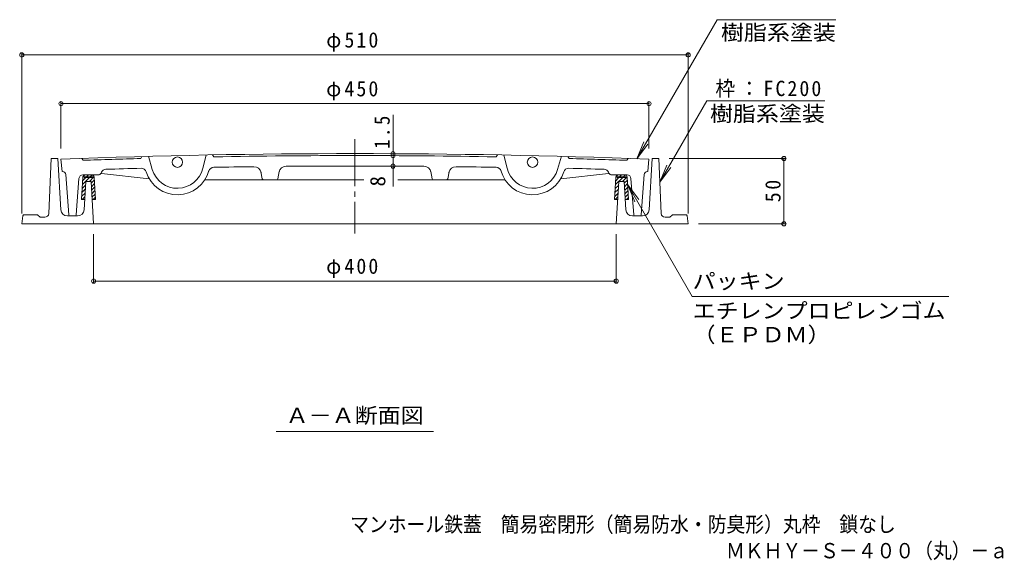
# Model space of a CAD drawing. Units: millimetres, scale not verified. Extents: x -612 to 760, y -543 to 541.
# Drawn here: x -570 to 183, y -543 to -129 of the extents above; entities that cross this region are included whole.
import ezdxf
from ezdxf.enums import TextEntityAlignment as Align

# ---------------------------------------------------------------- set-up
doc = ezdxf.new("R2010")
doc.units = ezdxf.units.MM
doc.header["$LTSCALE"] = 4
doc.header["$PDMODE"] = 32
doc.header["$PDSIZE"] = 3.2
doc.linetypes.add('CHAIN2', pattern=[12, 9, -1, 1, -1])
for name, color, linetype, lineweight in [('0-0_通り芯', 3, 'CHAIN2', 9), ('0-1_躯体', 2, 'Continuous', 9), ('0-2_仕上', 3, 'Continuous', 9), ('0-4_その他', 7, 'Continuous', 9), ('0-5_寸法', 7, 'Continuous', 9), ('0-6_ハッチ', 6, 'Continuous', 9)]:
    doc.layers.add(name, color=color, linetype=linetype, lineweight=lineweight)
doc.layers.add('F-5_F-5ﾚｲﾔ', color=2, linetype='Continuous')
doc.styles.add('ＭＳ ゴシック', font='')
doc.styles.get('ＭＳ ゴシック').set_extended_font_data('MS Gothic')

msp = doc.modelspace()

# ---------------------------------------------------------------- linework, layer by layer
at = {"layer": '0-0_通り芯'}
msp.add_line((-313.247, -220.662), (-313.247, -292.755), dxfattribs=at)
at = {"layer": '0-1_躯体'}
for p, q in [((-547.619, -277.499), (-545.747, -235.365)), ((-545.747, -235.365), (-540.747, -235.365)), ((-538.343, -274.671), (-540.747, -235.365)), ((-88.151, -274.671), (-85.747, -235.365)), ((-80.747, -235.365), (-85.747, -235.365)), ((-78.875, -277.499), (-80.747, -235.365)), ((-520.581, -274.671), (-519.247, -252.866)), ((-519.247, -252.866), (-515.247, -252.866)), ((-513.247, -285.365), (-515.247, -252.866)), ((-113.247, -285.365), (-111.247, -252.866)), ((-107.247, -252.866), (-111.247, -252.866)), ((-105.913, -274.671), (-107.247, -252.866)), ((-566.389, -278.365), (-556.661, -278.365)), ((-60.105, -278.365), (-69.833, -278.365)), ((-567.379, -279.226), (-568.247, -285.365)), ((-58.247, -285.365), (-568.247, -285.365)), ((-555.954, -278.658), (-554.247, -280.365)), ((-550.617, -280.365), (-554.247, -280.365)), ((-525.571, -279.365), (-533.352, -279.365)), ((-100.923, -279.365), (-93.142, -279.365)), ((-75.877, -280.365), (-72.247, -280.365)), ((-70.54, -278.658), (-72.247, -280.365)), ((-59.115, -279.226), (-58.247, -285.365))]:
    msp.add_line(p, q, dxfattribs=at)
for centre, radius, start, end in [((-566.389, -279.365), 1, 90, 171.95461), ((-556.661, -279.365), 1, 45, 90), ((-550.617, -277.365), 3, 270, 357.45511), ((-533.352, -274.366), 5, 183.50003, 270), ((-525.571, -274.366), 5, 270, 356.49995), ((-100.923, -274.366), 5, 183.50005, 270), ((-93.142, -274.366), 5, 270, 356.49997), ((-75.877, -277.365), 3, 182.54489, 270), ((-69.833, -279.365), 1, 90, 135), ((-60.105, -279.365), 1, 8.04539, 90)]:
    msp.add_arc(centre, radius, start, end, dxfattribs=at)
at = {"layer": '0-2_仕上'}
for p, q in [((-427.252, -232.71), (-429.688, -242.842)), ((-421.219, -234.098), (-422.253, -232.617)), ((-205.275, -234.098), (-204.241, -232.617)), ((-199.242, -232.71), (-196.806, -242.842)), ((-538.247, -235.846), (-537.247, -245.365)), ((-521.247, -236.733), (-522.247, -235.282)), ((-476.239, -233.841), (-477.204, -235.367)), ((-471.24, -233.707), (-468.347, -243.718)), ((-155.253, -233.707), (-158.146, -243.718)), ((-150.255, -233.841), (-149.289, -235.367)), ((-105.247, -236.733), (-104.247, -235.282)), ((-88.247, -235.846), (-89.247, -245.365)), ((-537.07, -245.365), (-537.247, -245.365)), ((-532.315, -278.439), (-534.576, -247.682)), ((-509.5, -247.865), (-521.475, -247.865)), ((-507.7, -246.737), (-507.301, -245.912)), ((-470.689, -250.829), (-507.211, -246.919)), ((-384.231, -250.812), (-385.218, -245.602)), ((-372.271, -250.809), (-371.253, -245.349)), ((-254.222, -250.809), (-255.241, -245.349)), ((-242.262, -250.812), (-241.275, -245.602)), ((-155.804, -250.829), (-119.282, -246.919)), ((-118.793, -246.737), (-119.193, -245.912)), ((-116.993, -247.865), (-105.018, -247.865)), ((-94.179, -278.439), (-91.918, -247.682)), ((-89.424, -245.365), (-89.247, -245.365)), ((-524.466, -250.628), (-526.674, -278.444)), ((-306.463, -251.626), (-428.066, -251.626)), ((-198.428, -251.626), (-280.5, -251.626)), ((-102.028, -250.628), (-99.82, -278.444)), ((-531.318, -279.365), (-527.671, -279.365)), ((-98.823, -279.365), (-95.176, -279.365))]:
    msp.add_line(p, q, dxfattribs=at)
for centre in [(-449.133, -238.167), (-177.36, -238.167)]:
    msp.add_circle(centre, 4, dxfattribs=at)
for centre, radius, start, end in [((-313.247, -6231.626), 5999.998, 87.85091, 92.14909), ((-313.247, -6231.626), 5998.497, 88.96863, 91.03137), ((-313.247, -6231.626), 5998.497, 91.56627, 91.98715), ((-313.247, -6231.626), 5998.497, 88.01285, 88.43373), ((-537.07, -247.866), 2.5, 4.20528, 90), ((-521.475, -250.865), 3, 90, 175.4621), ((-509.5, -245.865), 2, 270, 334.15735), ((-507.309, -247.915), 1, 84.37578, 136.91032), ((-503.701, -247.656), 4, 91.82295, 154.15735), ((-313.247, -6231.626), 5990.998, 91.5654, 91.82295), ((-476.8, -246.86), 4, 17.44427, 91.56555), ((-449.133, -238.167), 25, 197.44429, 345.15334), ((-449.133, -238.167), 20, 196.11653, 346.48116), ((-421.24, -246.102), 4, 91.03364, 164.12057), ((-313.247, -6231.626), 5990.498, 90.73984, 91.03364), ((-390.527, -247.126), 5.5, 10.72764, 90.73984), ((-365.94, -246.859), 5.5, 90.50445, 169.43922), ((-313.247, -6231.626), 5990.498, 89.49555, 90.50445), ((-260.554, -246.859), 5.5, 10.56203, 89.49555), ((-235.966, -247.126), 5.5, 89.26015, 169.26973), ((-313.247, -6231.626), 5990.498, 88.96635, 89.26015), ((-205.253, -246.102), 4, 15.87947, 88.96635), ((-177.36, -238.167), 25, 194.84666, 342.55571), ((-177.36, -238.167), 20, 193.51884, 343.88347), ((-149.694, -246.86), 4, 88.43445, 162.55573), ((-313.247, -6231.626), 5990.998, 88.17705, 88.4346), ((-122.793, -247.656), 4, 25.84265, 88.17705), ((-119.184, -247.915), 1, 43.08968, 95.62422), ((-116.993, -245.865), 2, 205.84265, 270), ((-105.018, -250.865), 3, 4.5379, 90), ((-89.424, -247.866), 2.5, 90, 175.79472), ((-383.249, -250.626), 1, 190.72729, 270), ((-373.254, -250.626), 1, 270, 349.43877), ((-253.24, -250.626), 1, 190.56123, 270), ((-243.245, -250.626), 1, 270, 349.27271), ((-531.318, -278.365), 1, 184.20535, 270), ((-527.671, -278.365), 1, 270, 355.46162), ((-98.823, -278.365), 1, 184.53838, 270), ((-95.176, -278.365), 1, 270, 355.79465)]:
    msp.add_arc(centre, radius, start, end, dxfattribs=at)
at = {"layer": '0-4_その他'}
for p, q in [((-568.247, -154.853), (-568.247, -277.365)), ((-568.247, -156.053), (-58.247, -156.053)), ((-58.247, -154.853), (-58.247, -277.365)), ((-538.247, -192.179), (-538.247, -227.847)), ((-538.247, -193.379), (-88.247, -193.379)), ((-88.247, -192.179), (-88.247, -227.847)), ((-284.101, -231.698), (-284.101, -202.021)), ((-284.101, -233.199), (-284.101, -231.698)), ((-284.101, -241.198), (-284.101, -233.199)), ((16.211, -235.365), (-72.747, -235.365)), ((15.011, -285.365), (15.011, -235.365)), ((-284.101, -241.198), (-284.101, -256.789)), ((16.211, -285.365), (-50.247, -285.365)), ((-513.247, -330.412), (-513.247, -293.365)), ((-113.319, -330.412), (-113.319, -293.365)), ((-513.247, -329.212), (-113.319, -329.212))]:
    msp.add_line(p, q, dxfattribs=at)
for p in [(-568.247, -156.053), (-58.247, -156.053), (-538.247, -193.379), (-88.247, -193.379), (-284.101, -231.698), (-284.101, -233.199), (-284.101, -241.198), (15.011, -235.365), (15.011, -285.365), (-513.247, -329.212), (-113.319, -329.212)]:
    msp.add_point(p, dxfattribs=at)
at = {"layer": '0-5_寸法'}
for p, q in [((-97.543, -235.506), (-36.123, -129.124)), ((-36.123, -129.124), (54.808, -129.124)), ((-79.944, -253.414), (-44.069, -191.276)), ((46.406, -191.276), (-44.069, -191.276)), ((-97.543, -235.506), (-92.185, -222.571)), ((-97.543, -235.506), (-89.02, -224.399)), ((-79.944, -253.414), (-74.587, -240.48)), ((-79.944, -253.414), (-71.422, -242.307)), ((-104.558, -255.603), (-55.24, -341.025)), ((-104.558, -255.603), (-96.036, -266.709)), ((-104.558, -255.603), (-99.201, -268.537)), ((-55.24, -341.025), (141.147, -341.025)), ((-373.483, -444.393), (-253.083, -444.393))]:
    msp.add_line(p, q, dxfattribs=at)
at = {"layer": '0-6_ハッチ'}
for p, q in [((-520.102, -247.945), (-521.462, -249.306)), ((-519.542, -247.865), (-514.903, -247.865)), ((-517.193, -247.865), (-518.694, -249.365)), ((-514.424, -247.924), (-515.865, -249.365)), ((-112.104, -247.945), (-113.464, -249.305)), ((-111.544, -247.865), (-106.905, -247.865)), ((-109.196, -247.865), (-110.696, -249.365)), ((-106.426, -247.923), (-107.867, -249.365)), ((-521.538, -249.743), (-522.586, -266.865)), ((-519.423, -255.752), (-522.067, -258.397)), ((-516.365, -249.865), (-521.883, -255.384)), ((-519.194, -249.865), (-521.699, -252.371)), ((-520.544, -249.865), (-520.513, -249.365)), ((-520.544, -249.865), (-513.901, -249.865)), ((-520.513, -249.365), (-513.931, -249.365)), ((-512.981, -249.31), (-516.537, -252.866)), ((-512.776, -251.933), (-515.158, -254.315)), ((-512.616, -254.602), (-514.994, -256.979)), ((-513.901, -249.865), (-513.931, -249.365)), ((-512.906, -249.746), (-511.884, -266.865)), ((-113.541, -249.743), (-114.588, -266.865)), ((-111.425, -255.751), (-114.07, -258.396)), ((-108.367, -249.865), (-113.885, -255.383)), ((-111.196, -249.865), (-113.701, -252.371)), ((-112.546, -249.865), (-112.516, -249.365)), ((-112.546, -249.865), (-105.903, -249.865)), ((-112.516, -249.365), (-105.933, -249.365)), ((-104.984, -249.31), (-108.539, -252.866)), ((-104.778, -251.933), (-107.159, -254.313)), ((-104.619, -254.602), (-106.995, -256.979)), ((-105.903, -249.865), (-105.933, -249.365)), ((-104.909, -249.746), (-103.886, -266.865)), ((-519.792, -261.778), (-522.436, -264.422)), ((-519.608, -258.765), (-522.252, -261.409)), ((-512.457, -257.271), (-514.83, -259.644)), ((-512.298, -259.94), (-514.666, -262.308)), ((-512.138, -262.609), (-514.502, -264.973)), ((-111.796, -261.779), (-114.438, -264.422)), ((-111.61, -258.765), (-114.254, -261.409)), ((-104.46, -257.271), (-106.832, -259.644)), ((-104.3, -259.94), (-106.669, -262.309)), ((-104.141, -262.609), (-106.506, -264.975)), ((-522.586, -266.865), (-520.103, -266.865)), ((-519.976, -264.79), (-522.051, -266.865)), ((-514.385, -266.865), (-511.884, -266.865)), ((-511.979, -265.278), (-513.566, -266.865)), ((-114.588, -266.865), (-112.109, -266.865)), ((-111.981, -264.792), (-114.054, -266.865)), ((-106.391, -266.865), (-103.886, -266.865)), ((-103.981, -265.278), (-105.568, -266.865))]:
    msp.add_line(p, q, dxfattribs=at)
for centre, start, end in [((-519.542, -249.865), 90, 176.49954), ((-514.903, -249.865), 3.41728, 90), ((-111.544, -249.865), 90, 176.49954), ((-106.905, -249.865), 3.41728, 90)]:
    msp.add_arc(centre, 2, start, end, dxfattribs=at)

# ---------------------------------------------------------------- texts
at = {"layer": '0-4_その他', "color": 2, "style": 'ＭＳ ゴシック'}
msp.add_text('8', height=11.73, rotation=90, dxfattribs=at).set_placement((-286.501, -256.789), align=Align.BOTTOM_LEFT)
at = {"layer": '0-4_その他', "color": 2, "char_height": 11.73, "attachment_point": 7, "style": 'ＭＳ ゴシック'}
for s, insert in [('\\T1.21;\\W0.95;φ510', (-335.247, -153.653)), ('\\T1.21;\\W0.95;φ450', (-335.247, -190.979)), ('\\T1.21;\\W0.95;φ400', (-335.283, -326.812))]:
    msp.add_mtext(s, dxfattribs=dict(at, insert=insert))
at = {"layer": '0-4_その他', "color": 2, "char_height": 11.73, "attachment_point": 7, "rotation": 90, "style": 'ＭＳ ゴシック'}
for s, insert in [('\\T1.27;\\W0.9;1.5', (-286.501, -228.021)), ('\\T1.27;\\W0.95;50', (12.611, -268.865))]:
    msp.add_mtext(s, dxfattribs=dict(at, insert=insert))
at = {"layer": '0-5_寸法', "color": 2, "style": 'ＭＳ ゴシック', "width": 1.1}
for s, p in [('樹脂系塗装', (-33.192, -148.324)), ('樹脂系塗装', (-41.594, -210.476)), ('パッキン', (-54.853, -338.625)), ('エチレンプロピレンゴム', (-54.853, -361.271)), ('（ＥＰＤＭ）', (-54.853, -379.548)), ('Ａ－Ａ断面図', (-366.283, -441.393))]:
    msp.add_text(s, height=11.73, dxfattribs=at).set_placement(p, align=Align.BOTTOM_LEFT)
at = {"layer": '0-5_寸法', "color": 2, "insert": (-37.436, -188.876), "char_height": 11.73, "attachment_point": 7, "style": 'ＭＳ ゴシック'}
msp.add_mtext('\\T1.21;\\W0.95;枠：FC200', dxfattribs=at)
at = {"layer": 'F-5_F-5ﾚｲﾔ', "style": 'ＭＳ ゴシック', "width": 0.9}
for s, p in [('マンホール鉄蓋\u3000簡易密閉形（簡易防水・防臭形）丸枠\u3000鎖なし', (-316.957, -524.781)), ('ＭＫＨＹ－Ｓ－４００（丸）－ａ', (-29.339, -544.888))]:
    msp.add_text(s, height=11.73, dxfattribs=at).set_placement(p, align=Align.BOTTOM_LEFT)

doc.saveas('drawing.dxf')
